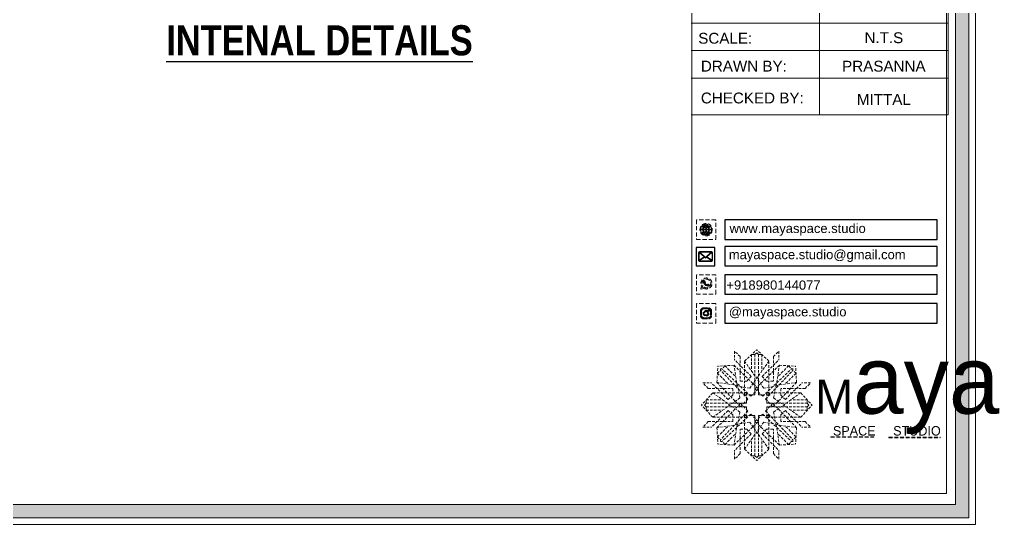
# Model space of a CAD drawing. Header units: millimetres. Extents: x 56222 to 3066687, y -650199 to -121287.
# Drawn here: x 131430.1 to 131592.8, y -183526 to -183442.2 of the extents above; entities that cross this region are included whole.
import ezdxf
from ezdxf.enums import TextEntityAlignment as Align

# ---------------------------------------------------------------- set-up
doc = ezdxf.new("R2010")
doc.units = ezdxf.units.MM
doc.header["$MEASUREMENT"] = 0
doc.linetypes.add('DASHEDX2', pattern=[1.5, 1, -0.5])
for name, color, linetype, lineweight in [('Dimension', 10, 'DASHEDX2', 20), ('Labelling', 1, 'Continuous', 25), ('NAME PLATE', 7, 'Continuous', 25)]:
    doc.layers.add(name, color=color, linetype=linetype, lineweight=lineweight)
doc.styles.add('Arial', font='arial.ttf')
doc.styles.get("Standard").update_dxf_attribs({"font": 'arial.ttf', "height": 6})
doc.styles.add('style4', font='ARIALN.TTF')

# ---------------------------------------------------------------- blocks, each defined once
blk = doc.blocks.new('FSFSF')
at = {"color": 42, "lineweight": 5, "true_color": 0xe0ac11}
for p, q in [((28600.02952215459, 143.5139148725285), (28600.02952215459, 140.1627915054827)), ((28602.14937278152, 141.4051683081257), (28600.02952215458, 143.5139148725237)), ((28602.14937278152, 141.4051683081257), (28602.14937278152, 131.9548183658916)), ((28603.8573819619, 139.6884756314575), (28608.58467309682, 144.0826294809294)), ((28607.90038549203, 142.2178300233099), (28606.57849619761, 142.2178300233099)), ((28606.57849619761, 142.2178300233112), (28606.57849619761, 135.8440958244304)), ((28607.90038549203, 142.2178300233056), (28608.57656374431, 142.8463572676453)), ((28607.90038549203, 142.2178300233099), (28607.90038549203, 126.5832694616292)), ((28613.31196423174, 139.6884756314505), (28608.58467309682, 144.0826294809224)), ((28609.26896070161, 142.2178300232985), (28608.59278244933, 142.8463572676383)), ((28609.26896070161, 142.2178300233029), (28609.26896070161, 126.5832694616222)), ((28609.26896070161, 142.2178300233029), (28610.59084999603, 142.2178300233029)), ((28610.59084999603, 142.2178300233041), (28610.59084999603, 135.8440958244234)), ((28615.01997341212, 141.4051683081186), (28617.13982403906, 143.5139148725166)), ((28615.01997341212, 141.4051683081186), (28615.01997341212, 131.9548183658846)), ((28617.13982403905, 143.5139148725215), (28617.13982403905, 140.1627915054756)), ((28593.18528875562, 131.4512709548762), (28593.53942279741, 137.7083440558963)), ((28599.79649589843, 138.0624780976842), (28593.53942279741, 137.7083440558973)), ((28595.12411765238, 136.6852294059708), (28594.53344388519, 136.6852294059708)), ((28594.56253744733, 136.1236492009193), (28594.56253744733, 136.7143229681096)), ((28596.24299432195, 137.8613591630871), (28595.12411765238, 136.6852294059708)), ((28606.27162513545, 126.0803739713377), (28595.12411765239, 136.6852294059723)), ((28596.24299432195, 137.8613591630871), (28600.47007367387, 133.6479551677364)), ((28601.02633591869, 130.0022997966441), (28599.79649589844, 138.0624780976862)), ((28599.79697319313, 138.0540449410801), (28608.57656374431, 129.5596347853315)), ((28606.46515515396, 133.7608692168469), (28600.02952215458, 140.1627915054788)), ((28603.8573819619, 126.5832694616292), (28603.8573819619, 139.6884756314575)), ((28603.8573819619, 139.6884756314575), (28608.57656374431, 133.0212336201026)), ((28613.31196423174, 139.6884756314505), (28608.59278244933, 133.0212336200956)), ((28617.37237300051, 138.0540449410731), (28608.59278244933, 129.5596347853245)), ((28610.70419103967, 133.7608692168399), (28617.13982403906, 140.1627915054717)), ((28610.89772105818, 126.0803739713307), (28622.04522854125, 136.6852294059653)), ((28613.31196423174, 126.5832694616222), (28613.31196423174, 139.6884756314505)), ((28616.14301027494, 130.0022997966371), (28617.3728502952, 138.0624780976791)), ((28620.92635187169, 137.8613591630801), (28616.69927251977, 133.6479551677294)), ((28617.37285029521, 138.0624780976772), (28623.62992339623, 137.7083440558903)), ((28620.92635187169, 137.8613591630801), (28622.04522854125, 136.6852294059638)), ((28622.04522854125, 136.6852294059638), (28622.63590230844, 136.6852294059638)), ((28622.62302745131, 136.1236492009266), (28622.62302745131, 136.7143229681169)), ((28624.00027614303, 131.4512709548835), (28623.64614210124, 137.7083440559036)), ((28593.38640769022, 135.0047725313525), (28594.56253744733, 136.1236492009193)), ((28593.38640769022, 135.0047725313525), (28597.59981168557, 130.777693179436)), ((28605.16739288197, 124.9761417178488), (28594.56253744733, 136.1236492009157)), ((28606.46515515396, 133.7608692168438), (28604.74702146255, 131.954818365889)), ((28605.85908385607, 129.1819884053065), (28608.57656374431, 133.0212336201024)), ((28611.31026233756, 129.1819884052994), (28608.59278244933, 133.0212336200953)), ((28610.70419103968, 133.7608692168368), (28612.42232473109, 131.954818365882)), ((28612.01817201668, 124.9761417178561), (28622.62302745131, 136.123649200923)), ((28623.79915720843, 135.0047725313598), (28619.58575321308, 130.7776931794433)), ((28623.79915720843, 135.0047725313598), (28622.62302745131, 136.1236492009266)), ((28587.73385198078, 131.2182446987172), (28591.08497534782, 131.2182446987172)), ((28589.84259854518, 129.0983940717815), (28587.73385198078, 131.2182446987208)), ((28589.84259854518, 129.0983940717815), (28599.29294848741, 129.0983940717815)), ((28597.48689763646, 124.7826116993383), (28591.08497534783, 131.2182446987208)), ((28601.24546705666, 130.2214309346091), (28593.18528875562, 131.4512709548617)), ((28593.19372191223, 131.4507936601731), (28601.68813206797, 122.6712031089919)), ((28599.29294848741, 126.5007453907565), (28599.29294848741, 129.0983940717815)), ((28605.85908385607, 129.1819884053061), (28601.02633591869, 130.0022997966444)), ((28602.065778448, 125.3886829972289), (28601.24546705666, 130.2214309346127)), ((28604.74702146255, 131.9548183658916), (28602.14937278152, 131.9548183658916)), ((28607.90038549203, 128.9163723677579), (28608.57656374431, 129.5596347853315)), ((28609.26896070161, 128.9163723677509), (28608.59278244933, 129.5596347853245)), ((28611.31026233756, 129.1819884052991), (28616.14301027495, 130.0022997966374)), ((28612.42232473109, 131.9548183658846), (28615.01997341212, 131.9548183658846)), ((28615.11978645065, 125.3886829972362), (28615.94009784198, 130.22143093462)), ((28623.99184298642, 131.4507936601804), (28615.49743283067, 122.6712031089992)), ((28615.94009784198, 130.2214309346164), (28624.00027614303, 131.451270954869)), ((28627.34296635347, 129.0983940717888), (28617.89261641123, 129.0983940717888)), ((28617.89261641123, 126.5007453907638), (28617.89261641123, 129.0983940717888)), ((28619.69866726219, 124.7826116993456), (28626.10058955082, 131.2182446987281)), ((28629.45171291787, 131.2182446987244), (28626.10058955082, 131.2182446987244)), ((28627.34296635347, 129.0983940717888), (28629.45171291786, 131.2182446987281)), ((28591.55929122185, 127.3903848914015), (28587.16513737238, 122.6630937564842)), ((28604.66449739168, 127.3903848914015), (28591.55929122185, 127.3903848914015)), ((28591.55929122185, 127.3903848914015), (28598.2265332332, 122.6712031089919)), ((28597.48689763646, 124.7826116993419), (28599.29294848742, 126.5007453907529)), ((28602.065778448, 125.3886829972289), (28598.2265332332, 122.6712031089919)), ((28603.67734725012, 126.5424332089096), (28603.67734725012, 127.3903848914015)), ((28604.66449739168, 126.5430463444827), (28603.67734725012, 126.5424332089096)), ((28604.70533364439, 127.5704196031902), (28603.8573819619, 127.5704196031902)), ((28607.90038549203, 126.5832694616292), (28603.8573819619, 126.5832694616292)), ((28604.66449739168, 123.3473813612763), (28604.66449739168, 127.3903848914015)), ((28604.70472050882, 126.5832694616292), (28604.70533364439, 127.5704196031902)), ((28606.27162513545, 126.0803739713377), (28608.57656374431, 128.2731099501872)), ((28607.90038549203, 128.916372367763), (28608.57656374431, 128.2731099501872)), ((28609.26896070161, 128.916372367756), (28608.59278244933, 128.2731099501802)), ((28610.89772105818, 126.0803739713307), (28608.59278244933, 128.2731099501802)), ((28609.26896070161, 126.5832694616222), (28613.31196423174, 126.5832694616222)), ((28612.46462568482, 126.5832694616222), (28612.46401254924, 127.5704196031832)), ((28612.46401254924, 127.5704196031832), (28613.31196423174, 127.5704196031832)), ((28612.52106750697, 123.3473813612836), (28612.52106750697, 127.3903848914088)), ((28612.52106750697, 127.3903848914088), (28625.6262736768, 127.3903848914088)), ((28612.52106750697, 126.54304634449), (28613.50821764853, 126.5424332089169)), ((28613.50821764853, 126.5424332089169), (28613.50821764853, 127.3903848914088)), ((28615.11978645065, 125.3886829972362), (28618.95903166544, 122.6712031089992)), ((28619.69866726219, 124.7826116993492), (28617.89261641123, 126.5007453907601)), ((28625.6262736768, 127.3903848914088), (28618.95903166544, 122.6712031089992)), ((28625.6262736768, 127.3903848914088), (28630.02042752627, 122.6630937564914)), ((28591.55929122185, 117.9358026215632), (28587.16513737238, 122.6630937564805)), ((28589.02993683, 123.3473813612763), (28588.40140958566, 122.6712031089919)), ((28589.02993683, 121.9788061516883), (28588.40140958566, 122.6549844039728)), ((28589.02993683, 123.3473813612763), (28589.02993683, 124.6692706556969)), ((28589.02993682999, 124.6692706556969), (28595.40367102887, 124.6692706556969)), ((28589.02993683, 123.3473813612763), (28604.66449739168, 123.3473813612763)), ((28589.02993682999, 121.9788061516883), (28604.66449739167, 121.9788061516883)), ((28589.02993682999, 121.9788061516883), (28589.02993682999, 120.6569168572678)), ((28591.55929122185, 117.9358026215632), (28598.2265332332, 122.6549844039728)), ((28593.19372191222, 113.8753938527916), (28601.68813206797, 122.6549844039728)), ((28602.065778448, 119.9375045157358), (28598.2265332332, 122.6549844039728)), ((28602.33139448555, 123.3473813612727), (28601.68813206797, 122.6712031089919)), ((28602.33139448555, 121.978806151692), (28601.68813206797, 122.6549844039728)), ((28602.33139448554, 123.3473813612727), (28602.97465690312, 122.6712031089919)), ((28602.33139448554, 121.978806151692), (28602.97465690312, 122.6549844039728)), ((28605.16739288197, 124.9761417178488), (28602.97465690312, 122.6712031089919)), ((28605.16739288197, 120.3500457951159), (28602.97465690312, 122.6549844039728)), ((28604.66449739167, 121.9788061516883), (28604.66449739167, 117.9358026215632)), ((28612.01817201668, 124.9761417178561), (28614.21090799553, 122.6712031089992)), ((28612.01817201667, 120.3500457951159), (28614.21090799552, 122.6549844039728)), ((28628.15562806865, 123.3473813612836), (28612.52106750697, 123.3473813612836)), ((28612.52106750696, 121.9788061516883), (28612.52106750696, 117.9358026215632)), ((28628.15562806865, 121.9788061516883), (28612.52106750696, 121.9788061516883)), ((28614.85417041311, 123.34738136128), (28614.21090799553, 122.6712031089992)), ((28614.8541704131, 121.978806151692), (28614.21090799552, 122.6549844039728)), ((28614.8541704131, 123.34738136128), (28615.49743283067, 122.6712031089992)), ((28614.85417041309, 121.978806151692), (28615.49743283067, 122.6549844039728)), ((28615.11978645064, 119.9375045157358), (28618.95903166544, 122.6549844039728)), ((28623.99184298642, 113.8753938527916), (28615.49743283067, 122.6549844039728)), ((28625.62627367679, 117.9358026215632), (28618.95903166544, 122.6549844039728)), ((28628.15562806865, 124.6692706557042), (28621.78189386977, 124.6692706557042)), ((28625.62627367679, 117.9358026215632), (28630.02042752627, 122.6630937564805)), ((28628.15562806865, 123.3473813612836), (28628.15562806865, 124.6692706557042)), ((28628.15562806865, 123.3473813612836), (28628.78415531299, 122.6712031089992)), ((28628.15562806864, 121.9788061516883), (28628.78415531298, 122.6549844039728)), ((28628.15562806865, 121.9788061516883), (28628.15562806865, 120.6569168572678)), ((28589.02993682999, 120.6569168572678), (28595.40367102887, 120.6569168572678)), ((28597.48689763646, 120.5435758136264), (28591.08497534783, 114.1079428142439)), ((28604.66449739167, 117.9358026215632), (28591.55929122185, 117.9358026215632)), ((28605.16739288197, 120.3500457951159), (28594.56253744733, 109.202538312049)), ((28606.27162513545, 119.148331313441), (28595.12411765239, 108.5434758788064)), ((28597.48689763646, 120.5435758136227), (28599.29294848741, 118.8254421222118)), ((28599.29294848741, 118.8254421222082), (28599.29294848741, 116.2277934411832)), ((28602.065778448, 119.9375045157358), (28601.24546705666, 115.104756578352)), ((28604.66449739167, 118.783141168482), (28603.67734725012, 118.783754304055)), ((28603.67734725012, 118.783754304055), (28603.67734725012, 117.9358026215632)), ((28607.90038549203, 118.6454358231495), (28603.8573819619, 118.6454358231495)), ((28603.8573819619, 118.6454358231495), (28603.8573819619, 105.5402296533212)), ((28604.70533364439, 117.6582856815885), (28603.8573819619, 117.6582856815885)), ((28604.70472050882, 118.6454358231495), (28604.70533364439, 117.6582856815885)), ((28606.27162513545, 119.148331313441), (28608.57656374431, 116.9555953345915)), ((28607.90038549203, 103.0108752614688), (28607.90038549203, 118.6454358231495)), ((28610.89772105818, 119.148331313441), (28608.59278244933, 116.9555953345915)), ((28609.26896070161, 118.6454358231495), (28613.31196423174, 118.6454358231495)), ((28609.26896070161, 103.0108752614688), (28609.26896070161, 118.6454358231495)), ((28610.89772105818, 119.148331313441), (28622.04522854125, 108.5434758788064)), ((28612.01817201667, 120.3500457951159), (28622.62302745131, 109.202538312049)), ((28612.46462568482, 118.6454358231495), (28612.46401254924, 117.6582856815885)), ((28612.46401254924, 117.6582856815885), (28613.31196423174, 117.6582856815885)), ((28612.52106750696, 118.783141168482), (28613.50821764853, 118.783754304055)), ((28612.52106750696, 117.9358026215632), (28625.62627367679, 117.9358026215632)), ((28613.31196423174, 118.6454358231495), (28613.31196423174, 105.5402296533212)), ((28613.50821764853, 118.783754304055), (28613.50821764853, 117.9358026215632)), ((28615.11978645064, 119.9375045157358), (28615.94009784198, 115.104756578352)), ((28619.69866726218, 120.5435758136227), (28617.89261641122, 118.8254421222118)), ((28617.89261641123, 118.8254421222082), (28617.89261641123, 116.2277934411832)), ((28619.69866726218, 120.5435758136264), (28626.10058955082, 114.1079428142439)), ((28628.15562806865, 120.6569168572678), (28621.78189386977, 120.6569168572678)), ((28589.84259854518, 116.2277934411832), (28587.73385198078, 114.1079428142439)), ((28587.73385198077, 114.1079428142475), (28591.08497534782, 114.1079428142475)), ((28589.84259854518, 116.2277934411832), (28599.29294848741, 116.2277934411832)), ((28601.24546705666, 115.1047565783556), (28593.18528875562, 113.874916558103)), ((28593.18528875562, 113.8749165580884), (28593.53942279741, 107.6178434570684)), ((28593.38640769022, 110.3214149816122), (28597.59981168557, 114.5484943335287)), ((28601.02633591869, 115.2264054881346), (28599.79649589844, 107.1662271870926)), ((28599.79697319313, 107.1746603436987), (28608.57656374431, 115.6690704994472)), ((28605.85908385607, 116.0467168794726), (28601.02633591869, 115.2264054881344)), ((28605.85908385607, 116.0467168794723), (28608.57656374431, 112.2074716646764)), ((28607.90038549203, 116.3123329170157), (28608.57656374431, 116.9555953345915)), ((28607.90038549203, 116.3123329170208), (28608.57656374431, 115.6690704994472)), ((28609.26896070161, 116.3123329170157), (28608.59278244933, 116.9555953345915)), ((28609.26896070161, 116.3123329170208), (28608.59278244933, 115.6690704994472)), ((28611.31026233756, 116.0467168794723), (28608.59278244933, 112.2074716646764)), ((28617.37237300051, 107.1746603436987), (28608.59278244933, 115.6690704994472)), ((28611.31026233756, 116.0467168794726), (28616.14301027495, 115.2264054881344)), ((28615.94009784198, 115.1047565783556), (28624.00027614302, 113.874916558103)), ((28616.14301027494, 115.2264054881346), (28617.3728502952, 107.1662271870926)), ((28627.34296635346, 116.2277934411832), (28617.89261641123, 116.2277934411832)), ((28623.79915720842, 110.3214149816122), (28619.58575321307, 114.5484943335287)), ((28624.00027614302, 113.8749165580884), (28623.64614210124, 107.6178434570684)), ((28629.45171291786, 114.1079428142475), (28626.10058955082, 114.1079428142475)), ((28627.34296635346, 116.2277934411832), (28629.45171291786, 114.1079428142439)), ((28593.38640769022, 110.3214149816122), (28594.56253744733, 109.2025383120454)), ((28596.24299432195, 107.3673461216916), (28600.47007367387, 111.5807501170424)), ((28606.46515515396, 111.4678360679318), (28600.02952215458, 105.0659137793)), ((28602.14937278152, 103.8235369766531), (28602.14937278152, 113.2738869188871)), ((28604.74702146255, 113.2738869188871), (28602.14937278152, 113.2738869188871)), ((28603.8573819619, 105.5402296533212), (28608.57656374431, 112.2074716646761)), ((28606.46515515396, 111.4678360679349), (28604.74702146255, 113.2738869188898)), ((28613.31196423174, 105.5402296533212), (28608.59278244933, 112.2074716646761)), ((28610.70419103968, 111.4678360679349), (28612.42232473109, 113.2738869188898)), ((28610.70419103967, 111.4678360679318), (28617.13982403906, 105.0659137793)), ((28612.42232473109, 113.2738869188871), (28615.01997341212, 113.2738869188871)), ((28615.01997341212, 103.8235369766531), (28615.01997341212, 113.2738869188871)), ((28620.92635187169, 107.3673461216916), (28616.69927251977, 111.5807501170424)), ((28623.79915720842, 110.3214149816122), (28622.62302745131, 109.2025383120454)), ((28599.79649589843, 107.1662271870945), (28593.53942279741, 107.5203612288814)), ((28595.12411765238, 108.5434758788079), (28594.53344388519, 108.5434758788079)), ((28594.56253744733, 109.2025383120454), (28594.56253744733, 108.6118645448551)), ((28596.24299432195, 107.3673461216916), (28595.12411765238, 108.5434758788079)), ((28606.57849619761, 103.0108752614676), (28606.57849619761, 109.3846094603483)), ((28610.59084999603, 103.0108752614676), (28610.59084999603, 109.3846094603483)), ((28617.37285029521, 107.1662271870945), (28623.62992339623, 107.5203612288814)), ((28620.92635187169, 107.3673461216916), (28622.04522854125, 108.5434758788079)), ((28622.04522854125, 108.5434758788079), (28622.63590230844, 108.5434758788079)), ((28622.62302745131, 109.2025383120454), (28622.62302745131, 108.6118645448551)), ((28600.02952215459, 101.7147904122502), (28600.02952215459, 105.0659137792961)), ((28602.14937278152, 103.8235369766531), (28600.02952215458, 101.7147904122551)), ((28603.8573819619, 105.5402296533212), (28608.58467309682, 101.1460758038494)), ((28607.90038549203, 103.0108752614688), (28606.57849619761, 103.0108752614688)), ((28607.90038549203, 103.0108752614732), (28608.57656374431, 102.3823480171334)), ((28613.31196423174, 105.5402296533212), (28608.58467309682, 101.1460758038494)), ((28609.26896070161, 103.0108752614732), (28608.59278244933, 102.3823480171334)), ((28609.26896070161, 103.0108752614688), (28610.59084999603, 103.0108752614688)), ((28615.01997341212, 103.8235369766531), (28617.13982403906, 101.7147904122551)), ((28617.13982403905, 101.7147904122502), (28617.13982403905, 105.0659137792961))]:
    blk.add_line(p, q, dxfattribs=at)
blk = doc.blocks.new('hgwg')
at = {"layer": 'Dimension', "true_color": 0xd39e00}
h = blk.add_hatch(color=42, dxfattribs=at)
h.dxf.hatch_style = 1
h.paths.add_polyline_path([(27505.71340162798, 45.05203686693212), (27494.27108242475, 45.05203686693212), (27494.27108242475, 44.90203686693212), (27505.71340162798, 44.90203686693212)])
h = blk.add_hatch(color=42, dxfattribs=at)
h.dxf.hatch_style = 1
h.paths.add_polyline_path([(27523.30327300013, 44.90203686693212), (27509.6816220806, 44.90203686693212), (27509.6816220806, 44.75203686693212), (27523.30327300013, 44.75203686693212)])
at = {"layer": 'Dimension', "color": 42, "true_color": 0xd39e00}
for p, q in [((27494.27108242475, 45.05203686693212), (27505.71340162798, 45.05203686693212)), ((27494.27108242475, 44.90203686693212), (27494.27108242475, 45.05203686693212)), ((27494.27108242475, 44.90203686693212), (27505.71340162798, 44.90203686693212)), ((27505.71340162798, 45.05203686693212), (27505.71340162798, 44.90203686693212)), ((27509.6816220806, 44.90203686693212), (27523.30327300013, 44.90203686693212)), ((27509.6816220806, 44.90203686693212), (27509.6816220806, 44.75203686693212)), ((27509.6816220806, 44.75203686693212), (27523.30327300013, 44.75203686693212)), ((27523.30327300013, 44.75203686693212), (27523.30327300013, 44.90203686693212))]:
    blk.add_line(p, q, dxfattribs=at)
at = {"layer": 'Dimension', "color": 42, "true_color": 0xd39e00, "attachment_point": 1}
for s, width, insert, char_height in [('{\\fCinzel|b0|i0|c0|p2;\\H1.5x;M\\fAmsterdam One|b0|i0|c0|p2;\\H2x;aya}', 85.32770400233176, (27490.16720882829, 69.1670580071177), 6), ('{\\fCinzel|b0|i0|c0|p0;SPACE     STUDIO}', 66.12897169631242, (27494.8322192234, 47.86289312563859), 2.5)]:
    blk.add_mtext_dynamic_manual_height_columns(s, width=width, gutter_width=30, heights=[0], dxfattribs=dict(at, insert=insert, char_height=char_height))
blk = doc.blocks.new('QEGW4TG')
at = {"layer": 'Dimension', "true_color": 0x000000}
h = blk.add_hatch(color=18, dxfattribs=at)
h.dxf.hatch_style = 1
h.paths.add_polyline_path([(2.69088877770705, 1.92587512415134, 0.1705132533677809), (2.945253356194499, 1.971108140553456, 0.1903366609236977), (3.112594508728961, 2.180175743679358, 0.3162306266121118), (3.073767296647737, 2.275596138167021), (2.789984836732684, 2.366833549170965, 0.2737208883028206), (2.687663811828624, 2.340313884368473, 0.04074929161680264), (2.628080915907737, 2.265958741588464, -0.4412823113683144), (2.532697100181941, 2.24591003816886, -0.1182797973807854), (2.064446685660975, 2.638307475266393, -0.4412823115886928), (2.069093945741176, 2.735664682453956, 0.0407492915841285), (2.133043749293872, 2.806299173711523, 0.2900830682164263), (2.140126129328373, 2.917140342695693), (2.007833641781254, 3.177226008350592, 0.3162306265019353), (1.907458275577838, 3.20040768075923, 0.1903366612595143), (1.727617539012805, 3.001989854656149, 0.1705132530592537), (1.723351830981196, 2.743669959818327, 0.2527841192987504)], flags=0)
h.paths.add_polyline_path([(1.187091838183055, 1.98177108190226), (1.033431034835843, 1.296664261299405, 0.5509124427602007), (1.108033365454781, 1.228472477282909), (1.753631702631828, 1.3859606636898, 6.344125232327936)])
h.paths.add_polyline_path([(1.810474836187209, 1.698279910686368), (1.403136541219283, 1.598913221470411), (1.499210153190082, 2.0272637533444, -9.07133912899332)], flags=16)
h.paths.add_polyline_path([(3.107131665667435, 2.163826466897883, -0.1781104600367708), (2.945253356217101, 1.971108140565923, -0.1705132533848771), (2.690888777707046, 1.925875124151341, -0.2527841192987487), (1.723351830981198, 2.743669959818323, -0.1705132530592605), (1.727617539012807, 3.001989854656155, -0.1781104603428363), (1.892183965378278, 3.192417877521238, -0.3700893306669938), (2.007833641781254, 3.177226008350592), (2.140126129328373, 2.917140342695693, -0.3071850866740538), (2.129048925607798, 2.801150635431628, -0.0410867202805622), (2.063735285172322, 2.730699185723801, 0.321676359158344), (2.052573019720961, 2.654587547766838, 0.1265238261119609), (2.55282324622454, 2.23610159399366, 0.3122156164865639), (2.624029388524266, 2.259879553704388, -0.04108672024787878), (2.68321498693278, 2.335552159839379, -0.2906730096645621), (2.789984836732686, 2.366833549170964), (3.073767296647737, 2.275596138167021, -0.3700893305717193)], flags=0)
h = blk.add_hatch(color=18, dxfattribs=at)
h.dxf.hatch_style = 1
h.paths.add_polyline_path([(2.789984836732684, 2.366833549170965, 0.2737208883027897), (2.687663811828632, 2.340313884368481, 0.04074929161680683), (2.628080915907738, 2.265958741588466, -0.4412823113683231), (2.532697100181941, 2.24591003816886, -0.1182797973807856), (2.064446685660975, 2.638307475266393, -0.4412823115886387), (2.069093945741169, 2.735664682453949, 0.04074929158412958), (2.133043749293867, 2.806299173711516, 0.2900830682164422), (2.140126129328374, 2.917140342695692), (2.007833641781254, 3.177226008350592, 0.31623062650189), (1.907458275577852, 3.200407680759237, 0.1903366612595442), (1.727617539012796, 3.001989854656125, 0.1705132530592358), (1.723351830981196, 2.743669959818328, 0.2527841192987502), (2.690888777707049, 1.92587512415134, 0.1705132533677818), (2.945253356194499, 1.971108140553456, 0.1903366609236972), (3.11259450872896, 2.180175743679357, 0.316230626612114), (3.073767296647737, 2.275596138167021)])
for p, q in [((2.007833641782781, 3.177226008347589), (2.140126129339478, 2.917140342673861)), ((3.07376729664611, 2.275596138167543), (2.795973786971444, 2.364908073175798)), ((1.187091838182823, 1.981771081901229), (1.033431034829846, 1.296664261272667)), ((1.104864288547105, 1.22769940810656), (1.753631702631537, 1.38596066368973)), ((1.499210153189779, 2.02726375334305), (1.403136541219283, 1.598913221470411)), ((1.403136541219283, 1.598913221470411), (1.810474836187495, 1.698279910686438))]:
    blk.add_line(p, q)
blk.add_lwpolyline([(0, 0), (4.677875833520375, 0), (4.677875833520375, 4.677875833487633), (0, 4.677875833487633)], close=True)
for centre, radius, start, end in [((2.391856922618899, 2.560090461466984), 1.336380265289725, 241.4726925157612, 205.6422480518206), ((2.391856922618899, 2.560090461466984), 1.039578066265566, 235.9961833528427, 210.8332541496584), ((2.093211678275111, 2.866757529460642), 0.3898036126573604, 159.7006965781634, 198.4071931529369), ((2.96422670641914, 3.230508715242536), 1.33296002576076, 201.4218194877544, 258.1669382717271), ((2.068710664792889, 2.873542338844459), 0.3644767273401995, 118.9685287465575, 159.3648257195266), ((1.94115209195661, 3.117399309044913), 0.08958606497010892, 41.8984607349679, 123.1343628598353), ((2.111185664180084, 2.684865951528081), 0.06597138640971531, 135.993167916936, 224.889150196011), ((1.668440453213407, 3.162667354486985), 0.5855377895559305, 312.4616868225817, 321.8727761964677), ((3.116352617467783, 3.417971815580813), 1.3093443293986, 216.5455493843477, 243.5279193807737), ((2.049097856513981, 2.86730989022908), 0.1037748545872203, 320.3923518033985, 28.69705978797532), ((2.761231025502639, 2.267121770607218), 0.1037748545872203, 70.44024447729866, 138.7449524685831), ((1.092285202801577, 1.28614751820453), 0.05978641126763205, 164.848313743537, 282.1458186134437), ((2.571242585552682, 2.299449457126798), 0.06597138640971531, 234.2481540868074, 323.1441363625612), ((3.113289334112778, 1.938197709888527), 0.5855377895559305, 137.2645280778166, 146.6756174521283), ((2.753680358302518, 2.310588100078917), 0.3898036126573604, 260.7301111127597, 299.4366076966294), ((2.764269856204919, 2.287475423160004), 0.3644767273401995, 299.7724785632745, 340.1687755327218), ((3.025288852411904, 2.200260200651769), 0.08958606497010892, 336.0029414192384, 57.23884355508559)]:
    blk.add_arc(centre, radius, start, end)
blk = doc.blocks.new('ASGERG')
at = {"layer": 'Dimension', "true_color": 0x000000}
h = blk.add_hatch(color=18, dxfattribs=at)
h.dxf.hatch_style = 1
h.paths.add_polyline_path([(0.9878009781132278, 1.703186002650503, 0.3538715441455649), (1.693565527702308, 1.025485415719686), (2.958426043524663, 1.025485415719686, 0.3538715441560817), (3.664190593117382, 1.703186002679353), (3.664190593117382, 2.988961614004873, 0.3538715441560807), (2.958426043524663, 3.666662200964538), (1.693565527702309, 3.666662200964538, 0.3538715441455654), (0.9878009781132278, 2.988961614033721)])
h.paths.add_polyline_path([(1.269614298369561, 2.969406444390669, -0.3538715441427052), (1.715004474138197, 3.397086162369874), (2.936987097088775, 3.397086162369874, -0.3538715441427047), (3.382377272857411, 2.96940644439067), (3.382377272857411, 1.722741172293554, -0.3538715441427047), (2.936987097088775, 1.29506145431435), (1.715004474138194, 1.29506145431435, -0.3538715441427023), (1.269614298369561, 1.722741172293553)], flags=16)
h.paths.add_polyline_path([(3.023270429735569, 2.349113106956224, -1), (1.6354381059813, 2.349113106956224, -1)], flags=0)
h.paths.add_polyline_path([(2.743205021494745, 2.349113106956224, -1), (1.915503514222124, 2.349113106956224, -1)], flags=0)
h.paths.add_polyline_path([(2.855701533165678, 3.021710217520308, -1), (3.191863788461511, 3.021710217520308, -1)], flags=0)
h.paths.add_polyline_path([(1.6354381059813, 2.349113106956224, 1), (3.023270429735569, 2.349113106956224, 1)], flags=0)
h = blk.add_hatch(color=18, dxfattribs=at)
h.dxf.hatch_style = 1
h.paths.add_polyline_path([(1.6354381059813, 2.349113106956224, 1), (3.023270429735569, 2.349113106956224, 1)])
h.paths.add_polyline_path([(2.743205021494745, 2.349113106956224, -1), (1.915503514222124, 2.349113106956224, -1)], flags=16)
h = blk.add_hatch(color=18, dxfattribs=at)
h.dxf.hatch_style = 1
h.paths.add_polyline_path([(3.191863788461511, 3.021710217520308, 1), (2.855701533165678, 3.021710217520308, 1)])
for p, q in [((0.9878009781132278, 2.988961614029904), (0.9878009781132278, 1.70318600265432)), ((1.269614298369561, 2.969406444382912), (1.269614298369561, 1.722741172301312)), ((1.693565527704777, 3.666662200964538), (2.958426043522195, 3.666662200964538)), ((2.936987097087695, 3.397086162369874), (1.715004474142916, 3.397086162369874)), ((3.382377272857411, 2.969406444382798), (3.382377272857411, 1.722741172301198)), ((3.664190593117382, 2.988961614029904), (3.664190593117382, 1.703186002654206)), ((1.693565527704777, 1.025485415719686), (2.958426043522195, 1.025485415719686)), ((2.936987097087695, 1.29506145431435), (1.715004474142916, 1.29506145431435))]:
    blk.add_line(p, q)
blk.add_lwpolyline([(0, 0), (4.677875833520375, 0), (4.677875833520375, 4.677875833487633), (0, 4.677875833487633)], close=True)
for centre, radius in [((2.329354267858434, 2.349113106956224), 0.6939161618771346), ((2.329354267858434, 2.349113106956224), 0.4138507536363104), ((3.023782660813595, 3.021710217520308), 0.1680811276479166)]:
    blk.add_circle(centre, radius)
for centre, radius, start, end in [((1.759504357250989, 2.891647185547413), 0.7778150187314825, 94.86305418922075, 172.8127439550857), ((1.756616803490033, 2.907993767262838), 0.490859406455273, 94.86305418922075, 172.8127439550857), ((2.895374767736939, 2.907993767262838), 0.490859406455273, 7.187256045043576, 85.13694581077927), ((2.892487213975983, 2.891647185547413), 0.7778150187314825, 7.187256045043576, 85.13694581077927), ((1.759504357250989, 1.800500431136811), 0.7778150187314825, 187.1872560450436, 265.1369458107793), ((1.756616803490033, 1.784153849421386), 0.490859406455273, 187.1872560450436, 265.1369458107793), ((2.895374767736939, 1.784153849421386), 0.490859406455273, 274.8630541892207, 352.8127439549564), ((2.892487213975983, 1.800500431136811), 0.7778150187314825, 274.8630541892207, 352.8127439549564)]:
    blk.add_arc(centre, radius, start, end)
blk = doc.blocks.new('DTGWEGEARG')
at = {"layer": 'Dimension', "true_color": 0x000000}
h = blk.add_hatch(color=18, dxfattribs=at)
h.dxf.hatch_style = 1
h.paths.add_polyline_path([(3.827875833522876, 2.338937916762688, 1), (0.849999999997499, 2.338937916762688, 1)])
h.paths.add_polyline_path([(2.510341691500397, 1.011016423996789, 0.1057952507638089), (2.95643628191097, 1.582164618114258, -0.05520542910569182), (3.300583699834641, 1.407276962960325, -0.1698216228186308)], flags=16)
h.paths.add_polyline_path([(2.410067026245088, 1.122706403851673), (2.410067026245088, 1.693045342340603, -0.05827942784441912), (2.812445341716919, 1.629346779479062, -0.1033532736862151)], flags=16)
h.paths.add_polyline_path([(2.260067026236072, 1.129185144458923, -0.1017409038173711), (1.865430491803456, 1.629346779479062, -0.05717097550308231), (2.260067026239994, 1.692713910527245)], flags=16)
h.paths.add_polyline_path([(2.167534142020301, 1.011016423996747, -0.1698216228186932), (1.377292133685734, 1.407276962960325, -0.05520542910569187), (1.721439551609405, 1.582164618114259, 0.1057952507638437)], flags=16)
h.paths.add_polyline_path([(3.016142448257193, 1.719950953253087, 0.08133556479218873), (3.129099600233632, 2.268128927234784), (3.67600217548033, 2.268128927234784, -0.1520689214655179), (3.399506162930495, 1.521655994681915, 0.05686981644290324)], flags=16)
h.paths.add_polyline_path([(2.873828236651899, 1.767790462044811, 0.06194478914005309), (2.410067026245088, 1.843159155080477), (2.410067026245088, 2.268128927234784), (2.978962121406577, 2.268128927234784, -0.08134370791576499)], flags=16)
h.paths.add_polyline_path([(2.260067026240367, 1.842853883239862, 0.06092337719213649), (1.804047596868632, 1.767790462044857, -0.08134370791576293), (1.698913712113797, 2.268128927234784), (2.260067026243632, 2.268128927234784)], flags=16)
h.paths.add_polyline_path([(1.661733385262794, 1.71995095325294, 0.05686981644284866), (1.278369670589879, 1.521655994681915, -0.1520689214655069), (1.001873658040048, 2.268128927234727), (1.548776233286744, 2.268128927234784, 0.08133556479219843)], flags=16)
h.paths.add_polyline_path([(2.410067026245088, 2.418128927234761), (2.410067026245088, 2.8347166784449, 0.06194478913996639), (2.873828236651268, 2.910085371480381, -0.0800087441031702), (2.978564221175644, 2.418128927234761)], flags=16)
h.paths.add_polyline_path([(3.128736234070105, 2.418128927235586, 0.08011645333878988), (3.016142448256736, 2.957924880272117, 0.05686981644296764), (3.399506162930496, 3.156219838843462, 0.02825806179432278), (3.300583699834641, 3.270598870565053, -0.05520542910577758), (2.956436281910409, 3.095711215410909, 0.1057952507639886), (2.51034169149847, 3.666859409528837, -0.3602902893853039), (3.675531919741355, 2.418128927234761)], flags=16)
h.paths.add_polyline_path([(2.260067026243585, 2.418128927234761), (1.699311612344728, 2.418128927234704, -0.08000874410317925), (1.804047596869107, 2.910085371480381, 0.0609233771925021), (2.260067026243632, 2.83502195028538)], flags=16)
h.paths.add_polyline_path([(1.549139599450427, 2.418128927234704), (1.002343913779017, 2.418128927234704, -0.1504655396626469), (1.278369670589879, 3.156219838843463, 0.05686981644296746), (1.661733385263637, 2.957924880272116, 0.08011645333891196)], flags=16)
h.paths.add_polyline_path([(2.410067026245088, 2.984830491184774), (2.410067026245088, 3.555169429672339, -0.1033532736860013), (2.812445341716318, 3.048529054046146, -0.05827942784432971)], flags=16)
h.paths.add_polyline_path([(2.260067026247996, 2.985161922997771, -0.05717097550413885), (1.865430491804057, 3.048529054046147, -0.101740903818736), (2.260067026243632, 3.548690689071458)], flags=16)
h.paths.add_polyline_path([(1.721439551608698, 3.095711215411385, -0.05520542910558381), (1.377292133685735, 3.270598870565053, -0.1698216228190039), (2.167534142021905, 3.666859409528837, 0.105795250764049)], flags=16)
blk.add_lwpolyline([(3.637978807091713e-12, 0), (4.677875833524013, 0), (4.677875833524013, 4.677875833487633), (3.637978807091713e-12, 4.677875833487633)], close=True)
at = {"layer": 'Dimension', "color": 18, "true_color": 0x000000}
for p, q in [((1.002343913780351, 2.418128927234704), (1.549139599450427, 2.418128927234704)), ((1.6993116123449, 2.418128927234704), (2.260067026239994, 2.418128927234761)), ((2.260067026243632, 3.548690689070099), (2.260067026243632, 2.985161922998032)), ((2.260067026243632, 2.835021950285466), (2.260067026243632, 2.418128927234648)), ((2.410067026245088, 3.555169429672674), (2.410067026245088, 2.984830491184709)), ((2.410067026245088, 2.834716678444863), (2.410067026245088, 2.418128927234648)), ((2.41006702624145, 2.418128927234761), (2.978564221175475, 2.418128927234761)), ((3.128736234069947, 2.418128927234761), (3.675531919740024, 2.418128927234761)), ((1.001873658038676, 2.268128927234727), (1.548776233285025, 2.268128927234784)), ((1.698913712112699, 2.268128927234784), (2.260067026239994, 2.268128927234784)), ((2.260067026243632, 2.268128927234784), (2.260067026239994, 1.842853883239911)), ((2.260067026239994, 1.692713910527232), (2.260067026236356, 1.129185144458859)), ((2.41006702624145, 2.268128927234784), (2.978962121407676, 2.268128927234784)), ((2.410067026245088, 2.268128927234784), (2.410067026245088, 1.8431591550804)), ((2.410067026245088, 1.693045342340554), (2.410067026245088, 1.1227064038506)), ((3.129099600235349, 2.268128927234784), (3.676002175481699, 2.268128927234784))]:
    blk.add_line(p, q, dxfattribs=at)
blk.add_circle((2.338937916760187, 2.338937916762688), 1.488937916762688, dxfattribs=at)
for centre, radius, start, end in [((2.338937916760187, 2.338937916762688), 1.338937916762688, 142.3818811909877, 176.6092825432614), ((2.338937916760187, 4.736890727369712), 1.903503470608637, 236.1399364125267, 249.1595144835151), ((2.338937916760187, 2.338937916762688), 1.338937916762688, 97.35488612764266, 135.9073334597986), ((2.338937916760187, 4.736890727369712), 1.753503470608637, 236.7417280667744, 249.3810508283475), ((3.279035271069006, 2.338937916762006), 1.731707322507203, 159.0567445677732, 177.3789487768422), ((3.279035271069006, 2.338937916762006), 1.581707322507203, 158.8325080616307, 177.130184356684), ((3.279035271069006, 2.338937916762006), 1.731707322507203, 129.9301144893371, 154.086741928019), ((2.338937916760187, 4.736890727369712), 1.903503470608637, 253.6799197970913, 267.6252929033811), ((3.279035271069006, 2.338937916762006), 1.581707322507203, 130.1072546006023, 153.3445940917093), ((2.338937916760187, 4.736890727369712), 1.753503470608637, 254.3336465230859, 267.4220214852038), ((1.398840562451369, 2.338937916762006), 1.581707322507203, 26.6554059082907, 50.2584276017604), ((2.338937916760187, 4.736890727369712), 1.753503470608637, 272.3247836724279, 285.6663534769141), ((2.338937916760187, 4.736890727369712), 1.903503470608637, 272.1414969110716, 286.3200802029087), ((2.338937916760187, 2.338937916762688), 1.338937916762688, 3.39071745674187, 82.64511387235737), ((1.398840562451369, 2.338937916762006), 1.731707322507203, 25.91325807198099, 50.06988551069431), ((1.398840562451369, 2.338937916762006), 1.581707322507203, 2.869815643319218, 21.1674919383693), ((2.338937916760187, 4.736890727369712), 1.753503470608637, 290.6189491716524, 303.2582719332256), ((2.338937916760187, 4.736890727369712), 1.903503470608637, 290.8404855164849, 303.8600635874733), ((1.398840562451369, 2.338937916762006), 1.731707322507203, 2.621051223157847, 20.94325543222676), ((2.338937916760187, 2.338937916762688), 1.338937916762688, 183.0314697118864, 217.6181188090123), ((2.338937916760187, -0.05901489384433489), 1.903503470608637, 110.8404855164849, 123.8600635874751), ((2.338937916760187, -0.05901489384433489), 1.753503470608637, 110.6189491716524, 123.2582719332256), ((2.338937916760187, 2.338937916762688), 1.338937916762688, 224.0926665402014, 262.6451138721481), ((3.279035271069006, 2.338937916762006), 1.731707322507203, 182.3434604650025, 200.9432554321933), ((3.279035271069006, 2.338937916762006), 1.581707322507203, 182.5658429709692, 201.1674919382606), ((3.279035271069006, 2.338937916762006), 1.731707322507203, 205.9132580719517, 230.0698855104508), ((2.338937916760187, -0.05901489384433489), 1.903503470608637, 92.37470709661888, 106.3200802029087), ((2.338937916760187, -0.05901489384433489), 1.753503470608637, 92.57797851479616, 105.6663534769142), ((3.279035271069006, 2.338937916762006), 1.581707322507203, 206.6554059082121, 229.8927453989361), ((2.338937916760187, -0.05901489384433489), 1.903503470608637, 73.67991979709127, 87.85850308892842), ((2.338937916760187, -0.05901489384433489), 1.753503470608637, 74.33364652308585, 87.6752163275721), ((1.398840562451369, 2.338937916762006), 1.581707322507203, 309.7415723982334, 333.3445940917879), ((1.398840562451369, 2.338937916762006), 1.731707322507203, 309.9301144893266, 334.0867419280484), ((2.338937916760187, 2.338937916762688), 1.338937916762688, 277.3548861278518, 315.9073334597986), ((1.398840562451369, 2.338937916762006), 1.581707322507203, 338.8325080617394, 357.4341570290307), ((2.338937916760187, -0.05901489384433489), 1.753503470608637, 56.74172806677446, 69.38105082834755), ((1.398840562451369, 2.338937916762006), 1.731707322507203, 339.0567445678067, 357.6565395349943), ((2.338937916760187, -0.05901489384433489), 1.903503470608637, 56.13993641252491, 69.15951448351508), ((2.338937916760187, 2.338937916762688), 1.338937916762688, 322.3818811909877, 356.9685302881169)]:
    blk.add_arc(centre, radius, start, end, dxfattribs=at)

msp = doc.modelspace()

# ---------------------------------------------------------------- hatches: boundary and pattern name
at = {"layer": 'Dimension', "linetype": 'Continuous', "true_color": 0xd39e00}
h = msp.add_hatch(color=42, dxfattribs=at)
h.paths.add_polyline_path([(131272.8694767255, -183524.934271574), (131587.7294805223, -183524.934271574), (131587.7294805223, -183303.3120668455), (131272.8694767255, -183303.3120668455)])
h.paths.add_polyline_path([(131275.0792258157, -183522.7245224841), (131585.5197314323, -183522.7245224841), (131585.5197314323, -183305.5218159355), (131275.0792258157, -183305.5218159355)], flags=16)
at = {"layer": 'Dimension', "true_color": 0x000000}
h = msp.add_hatch(color=18, dxfattribs=at)
h.dxf.hatch_style = 1
h.paths.add_polyline_path([(131544.9290859904, -183482.358609339, 0.4142135623730951), (131545.1637075106, -183482.1239878271), (131545.1637075106, -183480.9508802656, 0.414213562373095), (131544.9290859904, -183480.7162587538), (131543.0650906514, -183480.7162587538, 0.4142135623730951), (131542.8304691312, -183480.9508802656), (131542.8304691312, -183482.1239878271, 0.414213562373095), (131543.0650906514, -183482.358609339)])
h.paths.add_polyline_path([(131544.1701226929, -183481.6517672014), (131545.0327749047, -183482.2276768656, -0.1989123673799882), (131544.9290859904, -183482.270626273), (131543.0650906514, -183482.270626273, -0.1989123673799884), (131542.9614017371, -183482.2276768656), (131543.8240544792, -183481.6517672014), (131543.9970883209, -183481.8137045678)], flags=16)
h.paths.add_polyline_path([(131543.9970883209, -183481.6932014175), (131543.048250051, -183480.8052121075, -0.02878332571811962), (131543.0650906514, -183480.8042418197), (131544.9290859904, -183480.8042418197, -0.02878332572916144), (131544.945927121, -183480.8052121075)], flags=16)
h.paths.add_polyline_path([(131544.2360969551, -183481.5900237288), (131545.0313422262, -183480.8457778687, -0.2024819229892447), (131545.0757245068, -183480.9508802656), (131545.0757245068, -183482.1239878271, -0.04307596912190046), (131545.0735558706, -183482.1491139852)], flags=16)
h.paths.add_polyline_path([(131543.7580796867, -183481.5900237288), (131542.9206213015, -183482.1491139852, -0.04307596911813286), (131542.9184526653, -183482.1239878271), (131542.9184526653, -183480.9508802656, -0.2024819229936822), (131542.9628349458, -183480.8457778687)], flags=16)

# ---------------------------------------------------------------- linework, layer by layer
at = {"color": 18, "true_color": 0x000000}
for points in [[(131547.1935053785, -183478.6838361964), (131582.4732006184, -183478.6838361964), (131582.4732006184, -183475.4593888901), (131547.1935053785, -183475.4593888901)], [(131547.1935053785, -183483.084859313), (131582.4732006184, -183483.084859313), (131582.4732006184, -183479.8604120067), (131547.1935053785, -183479.8604120067)], [(131547.2099194975, -183487.7792063094), (131582.4732006184, -183487.7792063094), (131582.4732006184, -183484.554759003), (131547.2099194975, -183484.554759003)], [(131547.1935053785, -183492.5857650563), (131582.4732006184, -183492.5857650563), (131582.4732006184, -183489.36131775), (131547.1935053785, -183489.36131775)]]:
    msp.add_lwpolyline(points, close=True, dxfattribs=at)
msp.add_lwpolyline([(131542.4622103074, -183483.1090645668), (131545.5286598268, -183483.1090645668), (131545.5286598268, -183480.0426150351), (131542.4622103074, -183480.0426150351)], close=True)
at = {"layer": 'Dimension', "color": 42, "linetype": 'Continuous', "true_color": 0xd39e00}
for p, q in [((131584.2800598656, -183419.333738412), (131584.2800598656, -183458.0043474876)), ((131562.9325530881, -183458.0043474876), (131562.9325530881, -183432.5922329521)), ((131584.2800598656, -183442.7570787664), (131541.5850463106, -183442.7570787664)), ((131584.2800598656, -183447.3349979193), (131541.5850463106, -183447.3349979193)), ((131584.2800598656, -183451.9129170723), (131541.5850463106, -183451.9129170723)), ((131541.5850463106, -183458.0043474876), (131584.2800598656, -183458.0043474876))]:
    msp.add_line(p, q, dxfattribs=at)
at = {"layer": 'Dimension', "color": 18, "linetype": 'Continuous', "true_color": 0x000000}
for p, q in [((131542.8304691312, -183480.9508802656), (131542.8304691312, -183482.123987827)), ((131542.9184526653, -183480.9508802656), (131542.9184526653, -183482.123987827)), ((131542.9206213015, -183482.1491139852), (131543.7580796867, -183481.5900237288)), ((131542.9614017371, -183482.2276768656), (131543.8240544792, -183481.6517672013)), ((131542.9628349458, -183480.8457778686), (131543.7580796867, -183481.5900237288)), ((131543.048250051, -183480.8052121074), (131543.9970883209, -183481.6932014175)), ((131543.0650906514, -183480.7162587537), (131544.9290859904, -183480.7162587537)), ((131543.0650906514, -183480.8042418196), (131544.9290859904, -183480.8042418196)), ((131543.8240544792, -183481.6517672013), (131543.9970883209, -183481.8137045678)), ((131543.9970883209, -183481.6932014175), (131544.945927121, -183480.8052121074)), ((131543.9970883209, -183481.8137045678), (131544.1701226929, -183481.6517672013)), ((131545.0327749047, -183482.2276768656), (131544.1701226929, -183481.6517672013)), ((131544.2360969551, -183481.5900237288), (131545.0313422262, -183480.8457778686)), ((131545.0735558706, -183482.1491139852), (131544.2360969551, -183481.5900237288)), ((131545.0757245068, -183480.9508802656), (131545.0757245068, -183482.123987827)), ((131545.1637075106, -183480.9508802656), (131545.1637075106, -183482.123987827)), ((131543.0650906514, -183482.270626273), (131544.9290859904, -183482.270626273)), ((131543.0650906514, -183482.358609339), (131544.9290859904, -183482.358609339))]:
    msp.add_line(p, q, dxfattribs=at)
at = {"layer": 'Dimension', "color": 42, "linetype": 'Continuous', "true_color": 0xd39e00}
for points in [[(131271.7646021805, -183302.2071923004), (131588.8343550673, -183302.2071923004), (131588.8343550673, -183526.0391461191), (131271.7646021805, -183526.0391461191)], [(131272.8694767255, -183303.3120668455), (131587.7294805223, -183303.3120668455), (131587.7294805223, -183524.934271574), (131272.8694767255, -183524.934271574)], [(131275.0792258157, -183305.5218159355), (131585.5197314323, -183305.5218159355), (131585.5197314323, -183522.7245224841), (131275.0792258157, -183522.7245224841)]]:
    msp.add_lwpolyline(points, close=True, dxfattribs=at)
at = {"layer": 'Dimension', "color": 42, "linetype": 'ByBlock', "true_color": 0xd39e00}
msp.add_lwpolyline([(131541.715851117, -183520.9058748796), (131541.715851117, -183307.34046354), (131584.0237554017, -183307.34046354), (131584.0237554017, -183520.9058748796)], close=True, dxfattribs=at)
at = {"layer": 'Dimension', "color": 18, "true_color": 0x000000}
for centre, radius, start, end in [((131543.0650906514, -183480.9508802656), 0.2346215123219257, 90, 180), ((131543.0650906514, -183480.9508802656), 0.1466384452012036, 134.2135400758501, 180), ((131543.0650906514, -183480.9508802656), 0.1466384452012036, 90, 96.59481090425314), ((131544.9290859904, -183480.9508802656), 0.2346215123219257, 0, 90), ((131544.9290859904, -183480.9508802656), 0.1466384452012036, 83.40518909574686, 90), ((131544.9290859904, -183480.9508802656), 0.1466384452012036, 0, 45.78645992414992), ((131543.0650906514, -183482.123987827), 0.2346215123219257, 180, 270), ((131543.0650906514, -183482.123987827), 0.1466384452012036, 180, 189.8661896658247), ((131543.0650906514, -183482.123987827), 0.1466384452012036, 224.9999535145055, 270), ((131544.9290859904, -183482.123987827), 0.2346215123219257, 270, 0), ((131544.9290859904, -183482.123987827), 0.1466384452012036, 270, 315.0000464854945), ((131544.9290859904, -183482.123987827), 0.1466384452012036, 350.1338103341753, 0)]:
    msp.add_arc(centre, radius, start, end, dxfattribs=at)

# ---------------------------------------------------------------- block references
at = {"layer": 'Dimension', "color": 42, "true_color": 0xd39e00}
for name, p, xscale, yscale, zscale in [('DTGWEGEARG', (131542.4790642705, -183478.6838361964), 0.6892973266312565, 0.6892973266312565, 0.6892973266312565), ('QEGW4TG', (131542.4954783895, -183487.7792063094), 0.6892973266312565, 0.6892973266312565, 0.6892973266312565), ('ASGERG', (131542.4790642705, -183492.5857650563), 0.6892973266312565, 0.6892973266312565, 0.6892973266312565), ('FSFSF', (119284.2180983602, -183558.8086713128), 0.42883203196259, 0.42883203196259, 0.42883203196259), ('hgwg', (114358.5459569852, -183539.6622146845), 0.6258122715072303, 0.6258122715072303, 0.6258122715072303)]:
    msp.add_blockref(name, p, dxfattribs=dict(at, xscale=xscale, yscale=yscale, zscale=zscale))

# ---------------------------------------------------------------- texts
at = {"color": 18, "true_color": 0x000000, "char_height": 1.541243324936902, "attachment_point": 1}
for s, width, gutter_width, insert in [('www.mayaspace.studio', 10.3501502242839, 8.657671732931414, (131547.9893665268, -183476.0890823585)), ('mayaspace.studio@gmail.com', 6.45714114058665, 5.401255741896574, (131547.8666165721, -183480.4370479313)), ('+918980144077', 25.17984009218842, 5.401255741896574, (131547.4677975242, -183485.5070630255)), ('@mayaspace.studio', 6.45714114058665, 5.401255741896574, (131547.8666165721, -183489.9379536746))]:
    msp.add_mtext_dynamic_manual_height_columns(s, width=width, gutter_width=gutter_width, heights=[0], dxfattribs=dict(at, insert=insert))
at = {"layer": 'Labelling', "color": 251, "true_color": 0x636466, "insert": (131479.9009111082, -183445.6455304864), "char_height": 5, "attachment_point": 5, "style": 'style4'}
msp.add_mtext_dynamic_manual_height_columns('{\\fArial Narrow|b1|i0|c0|p34;\\LINTENAL DETAILS}', width=79.10805762155178, gutter_width=1, heights=[0], dxfattribs=at)
at = {"layer": 'NAME PLATE', "style": 'Arial'}
for s, p in [('SCALE:', (131547.2664207288, -183446.1758972799)), ('DRAWN BY:', (131550.3623261525, -183450.8102043186)), ('PRASANNA', (131573.6063064768, -183450.8171942543)), ('CHECKED BY:', (131551.7634902888, -183456.1008825127)), ('MITTAL', (131573.6063064768, -183456.3403862889))]:
    msp.add_text(s, height=1.803429871665516, dxfattribs=at).set_placement(p, align=Align.CENTER)
at = {"layer": 'NAME PLATE', "lineweight": 0, "insert": (131573.6063064768, -183444.2822798207), "char_height": 1.803429871665516, "width": 3.519806731826236, "attachment_point": 2, "style": 'Arial'}
msp.add_mtext('N.T.S', dxfattribs=at)

doc.saveas('drawing.dxf')
